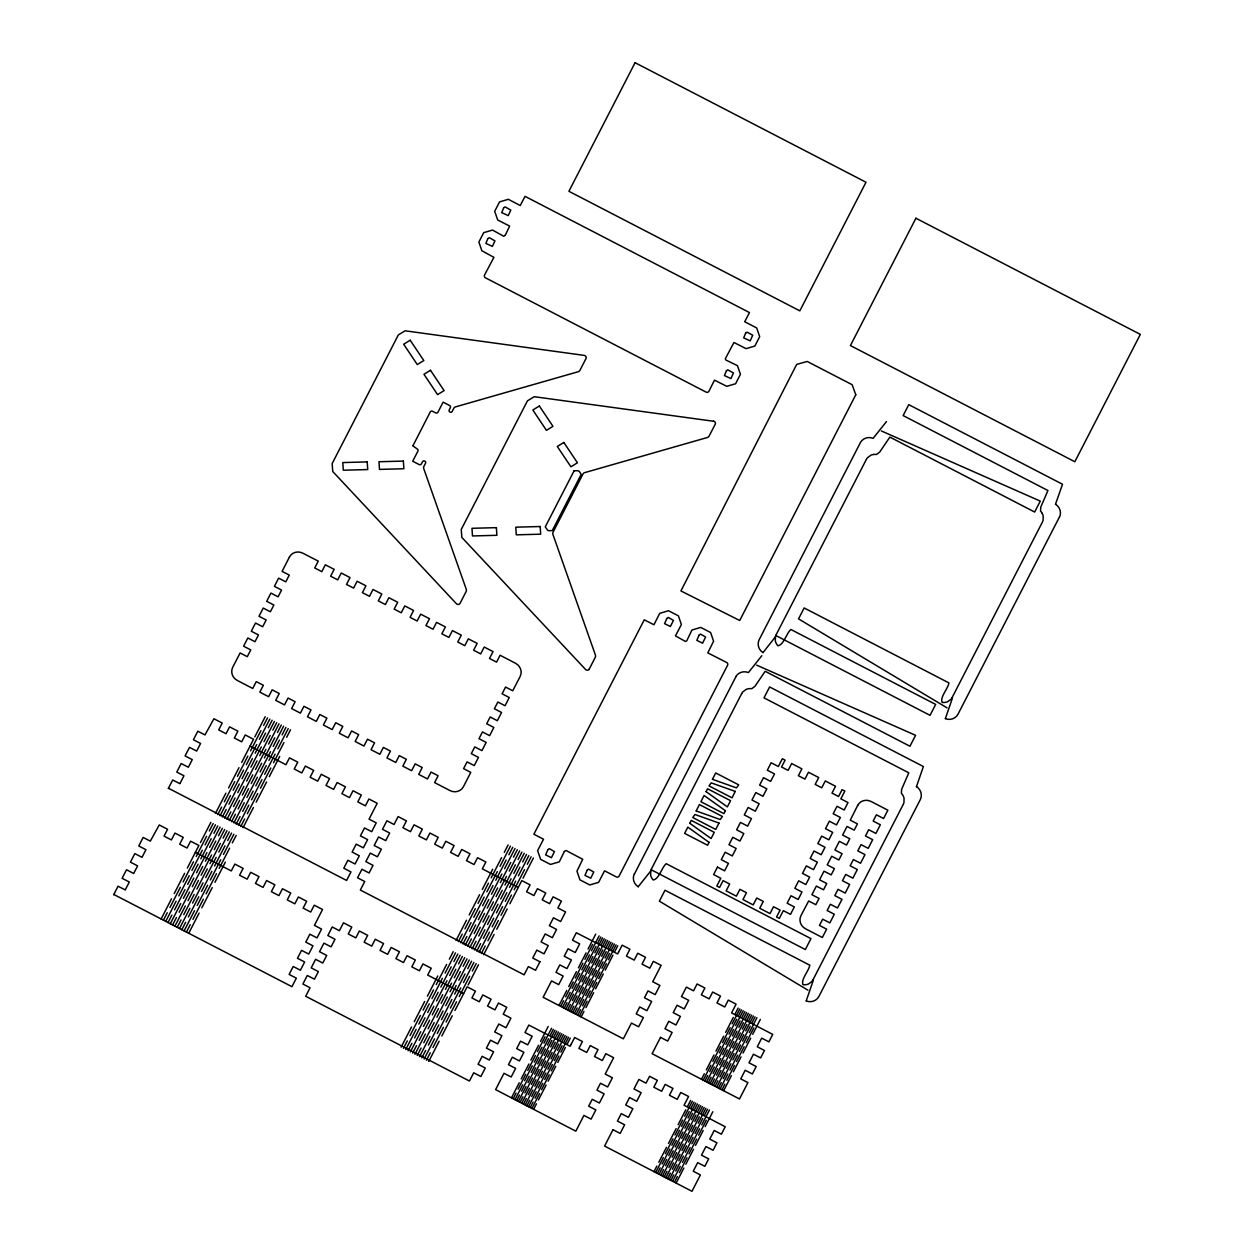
<?xml version="1.0" encoding="UTF-8"?>
<svg xmlns="http://www.w3.org/2000/svg" width="1254" height="1254" viewBox="0 0 1254 1254"><rect width="100%" height="100%" fill="white"/><g stroke="black" fill="none" stroke-linecap="round" stroke-linejoin="round"><path stroke-width="1.5" d="M813.141 980.769L806.244 1000.833M952.288 698.478L945.391 718.558M651.265 869.32L650.967 870.072A8.825 8.433 28.8 0 0 650.685 870.981L650.654 875.182A7.869 7.508 28.8 0 0 650.936 876.217L651.563 877.643A9.53 9.091 28.8 0 0 653.287 880.01C659.04 879.117 661.751 867.47 666.172 863.677L810.962 938.619L805.334 949.544L651.578 869.947L638.239 886.688M1042.576 521.68L1042.842 521.021A8.825 8.433 28.8 0 0 1043.124 520.112L1043.171 515.974A7.869 7.508 28.8 0 0 1042.873 514.877L1042.262 513.466M775.975 635.12L775.709 635.794A8.825 8.433 28.8 0 0 775.395 636.781L775.348 640.982A7.869 7.508 28.8 0 0 775.646 642.017L776.257 643.443A9.53 9.091 28.8 0 0 777.982 645.794C783.75 644.917 786.462 633.254 790.866 629.477L935.672 704.419L930.045 715.344L776.289 635.747L763.059 652.55M903.397 804.065L903.695 803.312A8.825 8.433 28.8 0 0 903.977 802.403L904.04 798.312A7.869 7.508 28.8 0 0 903.726 797.168L903.115 795.741A9.53 9.091 28.8 0 0 901.391 793.374L901.626 789.346L908.789 772.809L763.999 697.867L769.611 686.941L923.383 766.539L916.439 786.697M634.414 874.038L735.91 676.705M1059.411 517.071L957.899 714.388A10.424 9.938 28.8 0 1 945.344 718.667M113.659 894.76L118.048 886.202L125.228 889.917M168.302 788.531L172.707 779.988L179.886 783.703M125.384 889.635L129.303 882.017L122.124 878.302L126.513 869.759L133.692 873.474L137.611 865.856L130.432 862.141L134.836 853.598L142.015 857.313L145.934 849.695L138.755 845.98L143.144 837.437L150.323 841.136L159.258 824.96L167.566 829.27L164.039 836.12L171.39 839.929L174.933 833.079L183.225 837.374L179.698 844.224L187.065 848.033L190.592 841.183L198.884 845.478L187.348 868.05M180.027 783.405L183.946 775.787L176.783 772.072L181.172 763.529L188.351 767.244L192.27 759.626L185.09 755.911L189.495 747.368L196.659 751.083L200.577 743.465L193.414 739.75L197.803 731.207L204.982 734.922L213.917 718.746L222.224 723.041L218.698 729.906L226.049 733.715L229.576 726.85L237.884 731.145L234.357 738.01L241.708 741.819L245.235 734.954L253.543 739.264L241.693 762.416M161.108 919.025L171.516 898.804M174.228 893.538L184.636 873.317M200.452 842.563L210.86 822.342M215.469 813.391L225.877 793.171M228.589 787.904L238.981 767.683M254.813 736.913L265.221 716.708M163.412 920.217L167.252 912.74M169.964 907.473L180.372 887.252M183.084 881.985L193.492 861.764M196.204 856.498L206.596 836.277M209.308 831.01L213.164 823.533M217.773 814.583L221.613 807.106M224.325 801.839L234.733 781.618M237.445 776.351L247.837 756.131M250.549 750.848L260.957 730.643M263.669 725.361L267.51 717.899M165.716 921.408L176.109 901.187M178.82 895.92L189.229 875.7M191.94 870.433L202.349 850.212M205.06 844.945L215.453 824.724M220.061 815.758L230.47 795.553M233.181 790.271L243.589 770.066M246.301 764.783L256.694 744.578M259.421 739.296L269.814 719.091M168.005 922.599L171.861 915.122M174.572 909.855L184.965 889.635M187.677 884.368L198.085 864.147M200.797 858.88L211.205 838.66M213.917 833.393L217.757 825.916M222.366 816.95L226.206 809.488M228.933 804.206L239.326 784.001M242.038 778.718L252.446 758.513M255.158 753.231L265.55 733.026M268.278 727.743L272.118 720.282M170.309 923.79L180.717 903.57M183.429 898.303L193.821 878.082M196.533 872.815L206.941 852.595M209.653 847.328L220.061 827.107M224.67 818.141L235.062 797.936M237.79 792.653L248.182 772.448M250.894 767.166L261.302 746.961M264.014 741.678L274.407 721.473M172.613 924.982L176.453 917.505M179.165 912.238L189.573 892.017M192.285 886.75L202.678 866.53M205.39 861.263L215.798 841.042M218.51 835.775L222.35 828.298M226.974 819.332L230.814 811.871M233.526 806.588L243.919 786.383M246.646 781.101L257.039 760.896M259.75 755.613L270.159 735.408M272.87 730.126L276.711 722.665M174.902 926.173L185.31 905.952M188.022 900.685L198.43 880.465M201.142 875.198L211.534 854.977M214.262 849.695L224.654 829.49M229.263 820.524L239.671 800.318M242.383 795.036L252.775 774.831M255.502 769.548L265.895 749.328M268.607 744.061L279.015 723.84M177.206 927.364L181.046 919.887M183.758 914.621L194.166 894.4M196.878 889.133L207.286 868.912M209.998 863.63L220.39 843.425M223.118 838.142L226.958 830.681M231.567 821.715L235.407 814.254M238.119 808.971L248.527 788.75M251.239 783.484L261.647 763.263M264.359 757.996L274.751 737.775M277.463 732.508L281.319 725.031M179.51 928.54L189.903 908.335M192.63 903.052L203.023 882.847M205.734 877.565L216.143 857.36M218.854 852.077L229.247 831.872M233.871 822.906L244.264 802.685M246.975 797.419L257.383 777.198M260.095 771.931L270.503 751.71M273.215 746.443L283.608 726.223M181.814 929.731L185.655 922.27M188.366 916.987L198.759 896.782M201.486 891.5L211.879 871.295M214.591 866.012L224.999 845.807M227.711 840.525L231.551 833.064M236.16 824.097L240.016 816.62M242.727 811.354L253.12 791.133M255.832 785.866L266.24 765.645M268.952 760.379L279.36 740.158M282.072 734.891L285.912 727.414M184.103 930.923L194.511 910.717M197.223 905.435L207.615 885.23M210.343 879.947L220.735 859.742M223.447 854.46L233.855 834.255M238.464 825.289L248.872 805.068M251.584 799.801L261.976 779.58M264.688 774.314L275.096 754.093M277.808 748.826L288.216 728.605M186.407 932.114L190.247 924.653M192.959 919.37L203.367 899.165M206.079 893.883L216.472 873.677M219.199 868.395L229.592 848.19M232.303 842.907L236.16 835.446M240.768 826.48L244.608 819.003M247.32 813.736L257.728 793.516M260.44 788.249L270.833 768.028M273.544 762.761L283.953 742.54M286.664 737.274L290.505 729.797M188.711 933.305L199.104 913.1M201.816 907.818L212.224 887.613M214.936 882.33L225.344 862.125M243.057 827.671L253.465 807.451M256.177 802.184L266.585 781.963M269.296 776.696L279.689 756.476M589.27 669.009L595.195 657.488A3.496 3.339 28.8 0 0 595.352 654.886L552.889 534.345A2.79 2.665 28.8 0 1 553.014 532.276L583.016 473.965A2.79 2.665 28.8 0 1 584.63 472.648L707.193 437.552A3.496 3.339 28.8 0 0 709.2 435.906L715.141 424.385A2.194 2.1 28.8 0 0 713.542 421.156M401.139 1047.168L411.547 1026.948M414.259 1021.681L424.667 1001.46M427.379 996.193L437.771 975.973M456.08 940.422L466.472 920.201M469.184 914.934L479.592 894.713M482.304 889.447L492.697 869.226M403.443 1048.36L407.284 1040.883M409.995 1035.616L420.403 1015.395M423.115 1010.128L433.523 989.908M436.235 984.641L446.628 964.42M449.34 959.153L453.196 951.676M458.368 941.613L462.209 934.136M464.936 928.869L475.329 908.648M478.04 903.382L488.449 883.161M491.16 877.894L501.553 857.673M504.28 852.391L508.121 844.93M405.747 1049.551L416.14 1029.33M418.852 1024.063L429.26 1003.843M431.972 998.576L442.38 978.355M445.092 973.088L455.484 952.868M460.673 942.804L471.065 922.583M473.793 917.301L484.185 897.096M486.897 891.813L497.305 871.608M500.017 866.326L510.425 846.121M408.036 1050.742L411.892 1043.265M414.604 1037.998L424.996 1017.778M427.708 1012.511L438.116 992.29M440.828 987.023L451.236 966.803M453.948 961.536L457.788 954.059M462.977 943.98L466.817 936.519M469.529 931.236L479.937 911.031M482.649 905.749L493.041 885.543M495.753 880.261L506.161 860.056M508.873 854.773L512.714 847.312M410.34 1051.934L420.748 1031.713M423.46 1026.446L433.853 1006.225M436.564 1000.958L446.973 980.738M449.684 975.471L460.093 955.25M465.265 945.171L475.674 924.966M478.385 919.684L488.794 899.479M491.505 894.196L501.898 873.991M504.61 868.708L515.018 848.503M412.644 1053.125L416.485 1045.648M419.197 1040.381L429.605 1020.16M432.316 1014.894L442.709 994.673M445.421 989.406L455.829 969.185M458.541 963.903L462.381 956.441M467.57 946.362L471.41 938.901M474.122 933.619L484.53 913.414M487.242 908.131L497.65 887.926M500.362 882.644L510.754 862.438M513.466 857.156L517.322 849.695M414.933 1054.316L425.341 1034.095M428.053 1028.829L438.461 1008.608M441.173 1003.341L451.565 983.12M454.277 977.838L464.685 957.633M469.874 947.554L480.266 927.349M482.978 922.066L493.386 901.861M496.098 896.579L506.506 876.374M509.218 871.091L519.611 850.886M417.237 1055.507L421.078 1048.031M423.789 1042.764L434.197 1022.543M436.909 1017.276L447.317 997.055M450.029 991.773L460.422 971.568M463.134 966.285L466.99 958.824M472.162 948.745L476.018 941.284M478.73 936.001L489.123 915.796M491.834 910.514L502.243 890.309M504.954 885.026L515.363 864.805M518.074 859.539L521.915 852.062M419.541 1056.683L429.934 1036.478M432.646 1031.196L443.054 1010.99M445.766 1005.708L456.174 985.503M458.886 980.22L469.278 960.015M474.467 949.936L484.875 929.716M487.587 924.449L497.979 904.228M500.691 898.961L511.099 878.74M513.811 873.474L524.219 853.253M421.83 1057.874L425.686 1050.413M428.398 1045.131L438.79 1024.926M441.502 1019.643L451.91 999.438M454.622 994.156L465.03 973.95M467.742 968.668L471.582 961.207M476.771 951.128L480.611 943.651M483.323 938.384L493.731 918.163M496.443 912.896L506.835 892.676M509.547 887.409L519.955 867.188M522.667 861.921L526.508 854.444M424.134 1059.066L434.542 1038.861M437.254 1033.578L447.647 1013.373M450.374 1008.091L460.767 987.886M463.478 982.603L473.887 962.398M479.059 952.319L489.468 932.098M492.179 926.831L502.588 906.611M505.299 901.344L515.692 881.123M518.404 875.856L528.812 855.636M426.438 1060.257L430.279 1052.796M432.991 1047.513L443.399 1027.308M446.111 1022.026L456.503 1001.821M459.23 996.538L469.623 976.333M472.335 971.051L476.175 963.589M481.364 953.51L485.204 946.033M487.916 940.766L498.324 920.546M501.036 915.279L511.444 895.058M514.156 889.791L524.548 869.571M527.276 864.304L531.116 856.827M428.743 1061.448L439.135 1041.243M441.847 1035.961L452.255 1015.756M454.967 1010.473L467.146 986.82L475.438 991.115L471.912 997.965L479.279 1001.774L482.806 994.924L491.098 999.219L487.571 1006.069L494.938 1009.878L498.465 1003.028L506.773 1007.323L503.23 1014.188L510.927 1018.138L505.989 1027.731L498.794 1024.016L494.719 1031.948L501.913 1035.663L497.681 1043.892L490.502 1040.177L486.427 1048.109L493.59 1051.824L489.358 1060.053L482.163 1056.338L478.087 1064.27L485.282 1067.985L480.893 1076.512L473.698 1072.781L469.451 1081.042L305.678 996.256L310.067 987.744L302.888 984.029L307.293 975.471L314.456 979.186L318.375 971.584L311.211 967.869L315.6 959.31L322.78 963.025L326.698 955.423L319.519 951.708L323.924 943.149L331.087 946.864L335.006 939.262L327.843 935.547L332.232 926.988L339.411 930.703L343.471 922.803L351.778 927.098L348.251 933.948L355.838 937.882L359.365 931.017L367.673 935.327L364.146 942.177L371.733 946.112L375.26 939.246L383.552 943.541L380.025 950.407L387.611 954.325L391.138 947.475L399.446 951.77L395.919 958.636L403.506 962.555L407.033 955.705L415.34 960L411.814 966.85L419.4 970.784L422.927 963.918L431.219 968.229L427.677 975.063L463.619 993.67M468.087 984.986L478.479 964.765M483.668 954.702L494.06 934.481M496.772 929.214L507.18 908.993M509.892 903.726L521.789 880.59L530.097 884.885L526.57 891.751L533.922 895.56L537.449 888.694L545.756 893.005L542.23 899.855L549.597 903.664L553.124 896.814L561.416 901.109L557.889 907.959L565.585 911.924L560.648 921.518L553.453 917.787L549.377 925.718L556.572 929.449L552.34 937.678L545.161 933.964L541.07 941.895L548.249 945.61L544.017 953.839L536.822 950.109L532.746 958.04L539.941 961.771M523.012 878.239L533.405 858.018M539.941 961.74L535.552 970.298L528.357 966.568L524.109 974.813L360.337 890.042L364.726 881.515L357.547 877.8L361.936 869.257L369.115 872.972L373.034 865.354L365.854 861.639L370.259 853.096L377.438 856.811L381.357 849.193L374.178 845.478L378.567 836.935L385.746 840.65L389.665 833.032L382.486 829.317L386.89 820.774L394.07 824.489L398.129 816.573L406.437 820.884L402.91 827.734L410.497 831.668L414.024 824.803L422.332 829.098L418.805 835.963L426.376 839.882L429.918 833.032L438.21 837.327L434.683 844.177L442.27 848.112L445.797 841.262L454.105 845.557L450.578 852.406L458.165 856.341L461.691 849.475L469.999 853.77L466.457 860.636L474.043 864.555L477.57 857.705L485.878 862L482.335 868.85L518.263 887.456M511.554 1097.689L519.219 1082.813M521.209 1078.926L528.874 1064.035M530.881 1060.147L538.53 1045.272M540.537 1041.384L548.186 1026.493M559.08 1005.347L566.73 990.456M568.736 986.584L576.385 971.693M578.392 967.806L586.041 952.93M588.048 949.043L595.713 934.152M513.247 1098.567L516.084 1093.065M518.074 1089.177L525.739 1074.302M527.73 1070.414L535.395 1055.523M537.402 1051.651L545.051 1036.76M560.773 1006.225L563.595 1000.723M565.601 996.836L573.25 981.96M575.257 978.073L582.906 963.182M584.913 959.294L592.578 944.419M524.595 1080.682L532.26 1065.79M543.923 1043.14L551.572 1028.249M572.122 988.324L579.771 973.449M591.433 950.798L599.098 935.907M514.986 1099.68L522.652 1084.788M534.314 1062.138L541.963 1047.247M562.513 1007.323L570.162 992.447M581.825 969.797L589.49 954.905M516.679 1100.557L519.517 1095.055M521.507 1091.168L529.172 1076.277M531.179 1072.389L538.828 1057.514M540.835 1053.626L548.484 1038.735M550.49 1034.863L553.312 1029.362M564.206 1008.2L567.027 1002.698M569.034 998.827L576.683 983.935M578.69 980.048L586.339 965.172M588.345 961.285L596.011 946.394M598.001 942.506L600.838 937.02M518.372 1101.42L526.037 1086.544M528.028 1082.657L535.693 1067.765M537.7 1063.894L545.349 1049.002M547.355 1045.115L555.005 1030.239M565.899 1009.078L573.548 994.203M575.555 990.315L583.204 975.424M585.21 971.536L592.876 956.661M594.866 952.774L602.531 937.882M520.065 1102.297L522.902 1096.795M524.893 1092.924L532.558 1078.032M534.565 1074.145L542.214 1059.269M544.22 1055.382L551.87 1040.491M553.876 1036.619L556.698 1031.117M567.592 1009.956L570.413 1004.454M572.42 1000.567L580.069 985.691M582.075 981.804L589.741 966.912M591.731 963.041L599.396 948.149M601.387 944.262L604.224 938.76M521.758 1103.175L529.423 1088.3M531.43 1084.412L539.079 1069.521M541.085 1065.649L548.735 1050.758M550.741 1046.871L558.391 1031.995M569.285 1010.834L576.934 995.942M578.94 992.071L586.59 977.179M588.596 973.292L596.261 958.417M598.252 954.529L605.917 939.638M523.451 1104.053L526.288 1098.551M528.279 1094.664L535.944 1079.788M537.95 1075.901L545.6 1061.025M547.606 1057.138L555.256 1042.246M557.262 1038.359L560.083 1032.857M570.978 1011.712L573.799 1006.21M575.805 1002.322L583.455 987.447M585.461 983.559L593.126 968.668M595.117 964.796L602.782 949.905M604.773 946.018L607.61 940.516M525.144 1104.931L532.809 1090.039M534.815 1086.168L542.465 1071.277M544.471 1067.389L552.121 1052.514M554.127 1048.626L561.776 1033.735M572.67 1012.589L580.32 997.698M582.326 993.811L589.991 978.935M591.982 975.048L599.647 960.156M601.638 956.285L609.303 941.393M526.837 1105.809L529.674 1100.307M531.68 1096.419L539.33 1081.544M541.336 1077.656L548.986 1062.765M550.992 1058.893L558.641 1044.002M560.648 1040.115L563.469 1034.613M574.363 1013.467L577.185 1007.965M579.191 1004.078L586.841 989.187M588.847 985.315L596.512 970.424M598.503 966.536L606.168 951.661M608.159 947.773L610.996 942.271M528.53 1106.686L536.195 1091.795M538.201 1087.923L545.851 1073.032M547.857 1069.145L555.506 1054.269M557.513 1050.382L565.162 1035.49M576.056 1014.345L583.706 999.454M585.712 995.566L593.377 980.691M595.368 976.803L603.033 961.912M605.024 958.04L612.689 943.149M651.422 869.006L741.694 693.572M530.238 1107.564L533.06 1102.062M535.066 1098.175L542.716 1083.299M544.722 1079.412L552.371 1064.521M554.378 1060.633L562.027 1045.758M564.034 1041.87L566.855 1036.368M577.749 1015.223L580.571 1009.721M582.577 1005.833L590.242 990.942M592.233 987.07L599.898 972.179M601.889 968.292L609.554 953.416M611.544 949.529L614.382 944.027M531.931 1108.442L539.581 1093.551M541.587 1089.663L549.236 1074.788M551.243 1070.9L558.892 1056.009M560.899 1052.137L568.548 1037.246M579.442 1016.101L587.091 1001.209M589.098 997.322L596.763 982.446M598.754 978.559L606.419 963.668M608.409 959.78L616.075 944.905M776.116 634.806L866.389 459.356M533.624 1109.32L536.446 1103.818M538.452 1099.93L546.101 1085.039M548.108 1081.167L555.757 1066.276M557.764 1062.389L565.413 1047.513M567.419 1043.626L570.241 1038.124M581.135 1016.963L583.956 1011.461M585.963 1007.589L593.628 992.698M595.619 988.81L603.284 973.935M605.274 970.047L612.94 955.156M614.93 951.284L617.767 945.782M653.977 1171.628L656.814 1166.126M658.805 1162.239L666.47 1147.347M668.46 1143.476L676.125 1128.584M678.116 1124.697L685.781 1109.821M687.788 1105.934L690.609 1100.432M701.488 1079.271L704.325 1073.769M706.331 1069.897L713.981 1055.006M715.987 1051.118L723.636 1036.243M725.643 1032.355L733.292 1017.464M735.299 1013.593L738.12 1008.091M655.67 1172.49L663.335 1157.614M665.325 1153.727L672.99 1138.836M674.981 1134.964L682.646 1120.073M684.637 1116.185L692.302 1101.31M703.196 1080.149L710.846 1065.273M712.852 1061.386L720.501 1046.494M722.508 1042.623L730.157 1027.731M732.164 1023.844L739.813 1008.968M657.362 1173.368L660.2 1167.866M662.19 1163.994L669.855 1149.103M671.846 1145.216L679.511 1130.34M681.502 1126.453L689.167 1111.561M691.173 1107.69L693.995 1102.188M704.889 1081.026L707.711 1075.524M709.717 1071.637L717.366 1056.761M719.373 1052.874L727.022 1037.983M729.029 1034.111L736.678 1019.22M738.684 1015.332L741.506 1009.831M659.055 1174.246L666.72 1159.37M668.711 1155.483L676.376 1140.591M678.367 1136.72L686.032 1121.828M688.038 1117.941L695.688 1103.065M706.582 1081.904L714.231 1067.013M716.238 1063.141L723.887 1048.25M725.894 1044.363L733.543 1029.487M735.549 1025.6L743.199 1010.708M660.748 1175.123L663.585 1169.621M665.576 1165.75L673.241 1150.859M675.232 1146.971L682.897 1132.096M684.888 1128.208L692.553 1113.317M694.559 1109.429L697.381 1103.928M708.275 1082.782L711.096 1077.28M713.103 1073.393L720.752 1058.517M722.759 1054.63L730.408 1039.738M732.414 1035.867L740.064 1020.975M742.07 1017.088L744.892 1011.586M662.441 1176.001L670.106 1161.11M672.097 1157.238L679.762 1142.347M681.753 1138.46L689.418 1123.584M691.424 1119.697L699.074 1104.805M709.968 1083.66L717.617 1068.769M719.624 1064.897L727.273 1050.006M729.279 1046.118L736.929 1031.243M738.935 1027.355L746.6 1012.464M664.134 1176.879L666.971 1171.377M668.962 1167.49L676.627 1152.614M678.618 1148.727L686.283 1133.835M688.289 1129.964L695.939 1115.072M697.945 1111.185L700.767 1105.683M711.661 1084.538L714.482 1079.036M716.489 1075.148L724.138 1060.257M726.144 1056.385L733.794 1041.494M735.8 1037.607L743.45 1022.731M745.456 1018.844L748.293 1013.342M665.827 1177.757L673.492 1162.866M675.483 1158.994L683.148 1144.103M685.139 1140.215L692.804 1125.34M694.81 1121.452L702.459 1106.561M713.354 1085.415L721.003 1070.524M723.009 1066.637L730.659 1051.761M732.665 1047.874L740.315 1032.982M742.321 1029.111L749.986 1014.22M667.52 1178.635L670.357 1173.133M672.348 1169.245L680.013 1154.37M682.004 1150.482L689.669 1135.591M691.675 1131.704L699.324 1116.828M701.331 1112.941L704.152 1107.439M715.046 1086.293L717.868 1080.791M719.874 1076.904L727.524 1062.013M729.53 1058.141L737.18 1043.25M739.186 1039.362L746.851 1024.487M748.842 1020.599L751.679 1015.097M669.213 1179.512L676.878 1164.621M678.869 1160.734L686.534 1145.858M688.54 1141.971L696.189 1127.08M698.196 1123.208L705.845 1108.317M716.739 1087.171L724.389 1072.28M726.395 1068.392L734.045 1053.517M736.051 1049.629L743.7 1034.738M745.707 1030.851L753.372 1015.975M670.906 1180.39L673.743 1174.888M675.734 1171.001L683.399 1156.11M685.389 1152.238L693.054 1137.347M695.061 1133.459L702.71 1118.584M704.717 1114.696L707.538 1109.194M718.432 1088.033L721.254 1082.547M723.26 1078.659L730.91 1063.768M732.916 1059.881L740.565 1045.005M742.572 1041.118L750.237 1026.227M752.228 1022.355L755.065 1016.853M672.599 1181.268L680.264 1166.377M691.926 1143.726L699.575 1128.835M720.125 1088.911L727.775 1074.035M739.437 1051.385L747.102 1036.494M682.474 1162.395L690.139 1147.52M701.785 1124.869L709.451 1109.978M729.985 1070.054L737.65 1055.163M749.312 1032.512L756.961 1017.637M674.511 1182.052L677.348 1176.55M679.339 1172.662L687.004 1157.771M688.995 1153.899L696.66 1139.008M698.65 1135.121L706.316 1120.245M722.022 1089.695L724.859 1084.193M726.85 1080.321L734.515 1065.43M736.506 1061.542L744.171 1046.667M746.177 1042.779L753.826 1027.888M676.204 1182.914L683.869 1168.038M685.86 1164.151L693.525 1149.26M695.515 1145.388L703.18 1130.497M705.171 1126.609L712.836 1111.734M723.715 1090.572L731.38 1075.697M733.371 1071.809L741.036 1056.918M743.042 1053.046L750.691 1038.155M752.698 1034.268L760.347 1019.392M952.131 697.537L1042.403 522.087M812.984 979.813L903.256 804.378M866.577 459.058L867 458.384A8.825 8.433 28.8 0 1 867.58 457.632L870.966 455.155A7.869 7.508 28.8 0 1 871.969 454.794L873.489 454.481M741.866 693.258L742.305 692.584A8.825 8.433 28.8 0 1 742.87 691.832L746.271 689.355A7.869 7.508 28.8 0 1 747.274 689.01L748.779 688.681A9.53 9.091 28.8 0 1 751.71 688.728L755.002 686.267L765.159 671.282L909.949 746.24L915.577 735.314L756.632 665.137M951.896 697.914L951.567 698.447A8.825 8.433 28.8 0 1 950.94 699.277L947.601 701.723A7.869 7.508 28.8 0 1 946.551 702.099L945.108 702.412A9.53 9.091 28.8 0 1 942.099 702.381C939.795 697.146 948.071 688.603 948.933 682.913L804.143 607.955L798.532 618.88L947.115 707.899M812.811 980.126L812.373 980.8A8.825 8.433 28.8 0 1 811.793 981.553L808.516 983.982A7.869 7.508 28.8 0 1 807.404 984.374L805.961 984.688A9.53 9.091 28.8 0 1 802.968 984.656C800.695 979.405 808.893 970.925 809.802 965.204L664.996 890.246L659.385 901.171L807.968 990.19M886.515 421.516L873.129 438.336A10.424 9.938 28.8 0 0 860.479 442.427L759.109 639.822A10.424 9.938 28.8 0 0 762.871 652.582M761.805 655.717L748.419 672.552A10.424 9.938 28.8 0 0 735.784 676.643M713.526 421.25L534.267 396.703L527.448 400.825L461.253 529.454L461.848 537.433L585.728 669.636A2.367 2.257 28.8 0 0 589.302 669.025M881.343 430.937L1040.271 501.114L1034.66 512.04L889.87 437.082L879.712 452.067L876.421 454.512A9.53 9.091 28.8 0 0 873.489 454.465M250.016 746.114L285.943 764.721L289.47 757.855L297.762 762.15L294.235 769L301.822 772.934L305.349 766.069L313.657 770.379L310.13 777.229L317.717 781.164L321.243 774.298L329.536 778.593L326.009 785.459L333.595 789.377L337.122 782.527L345.43 786.822L341.903 793.688L349.49 797.607L353.017 790.757L361.324 795.052L357.798 801.902L365.369 805.836L368.911 798.97L377.203 803.281L369.052 819.144L376.231 822.859L371.701 831.684L364.506 827.953L360.431 835.885L367.61 839.616L363.378 847.845L356.214 844.13L352.123 852.062L359.302 855.777L355.07 864.006L347.875 860.275L343.8 868.207L350.979 871.938L346.606 880.449L168.459 788.249M195.358 852.328L231.3 870.934L234.827 864.084L243.104 868.364L239.577 875.229L247.163 879.148L250.69 872.298L258.998 876.593L255.471 883.443L263.058 887.377L266.585 880.527L274.892 884.822L271.35 891.672L278.937 895.607L282.463 888.741L290.771 893.036L287.244 899.902L294.831 903.82L298.358 896.971L306.666 901.265L303.139 908.131L310.726 912.05L314.252 905.2L322.544 909.495L314.409 925.374L321.573 929.089L317.043 937.898L309.848 934.183L305.772 942.115L312.967 945.829L308.735 954.059L301.556 950.344L297.464 958.275L304.644 961.99L300.411 970.22L293.217 966.505L289.141 974.436L296.336 978.151L291.947 986.679L113.8 894.463M1055.46 504.343L1062.514 484.248L908.758 404.65L903.146 415.576L1047.936 490.518L1040.773 507.071L1040.538 511.083A9.53 9.091 28.8 0 1 1042.278 513.45M1055.649 504.312A10.424 9.938 28.8 0 1 1059.536 517.134M638.176 886.782A10.424 9.938 28.8 0 1 634.273 873.975M916.502 786.603A10.424 9.938 28.8 0 1 920.405 799.425L818.768 996.679A10.424 9.938 28.8 0 1 806.197 1000.958M487.806 238.715L485.878 243.401L492.383 246.395L494.954 240.878L489.311 237.696L487.806 238.589M503.638 207.913L501.71 212.616L508.231 215.61L510.786 210.092L505.143 206.894L503.653 207.803M505.299 235.188L503.794 236.269L492.524 230.078L483.715 232.648L478.871 242.053L481.865 250.769L493.904 257.321L484.514 275.065A2.1 2.006 28.8 0 0 485.455 277.808L706.127 392.126A2.1 2.006 28.8 0 0 708.902 391.311L714.466 380.15L726.771 386.326L735.596 383.74L740.44 374.335L737.43 365.635L725.847 360.008L725.298 358.801L733.951 342.483L746.036 348.643L754.845 346.057L759.689 336.652L756.695 327.952L744.719 321.745L749.453 312.56L525.05 196.361L520.222 205.531L508.372 199.308L499.547 201.894L494.703 211.299L497.713 219.999L509.641 226.096L505.299 235.188M547.904 849.679L545.615 854.883L551.431 857.705L554.456 851.638L549.409 848.66L547.904 849.632M564.363 851.45L559.284 861.859L550.475 864.445L540.631 859.351L537.621 850.651L543.515 839.208L533.89 834.224L644.258 619.821L653.961 624.743L659.729 613.331L668.539 610.745L678.383 615.839L681.392 624.539L675.467 635.872L685.452 641.468L686.722 640.888L691.942 630.01L700.751 627.423L710.595 632.518L713.589 641.217L707.805 652.879L726.646 662.473A2.1 2.006 28.8 0 1 727.602 665.2L619.1 876.091A2.1 2.006 28.8 0 1 616.31 876.907L604.553 870.809L598.597 882.361L589.788 884.948L579.944 879.853L576.95 871.154L582.718 859.272L566.071 850.51L564.363 851.45M587.233 870.182L584.944 875.386L590.759 878.208L593.753 872.032L588.628 869.132L587.248 870.072M666.877 618.473L664.573 623.661L670.404 626.498L673.429 620.432L668.382 617.454L666.877 618.473M699.089 635.151L696.801 640.355L702.616 643.177L705.61 636.985L700.594 634.132L699.089 635.151M726.364 370.886L724.436 375.573L730.957 378.567L733.465 372.94L727.759 369.836L726.364 370.823M745.613 333.172L743.685 337.875L750.206 340.869L752.713 335.241L747.118 332.153L745.613 333.125M855.777 394.775L739.719 620.511L680.922 590.947L796.682 364.397L807.231 361.465L852.171 384.727L855.777 394.822M412.942 445.813L417.096 448.916A1.74 1.662 28.8 0 1 417.88 451.189L412.707 461.237L419.118 464.56A1.74 1.662 28.8 0 0 421.422 463.886L422.535 461.738A1.677 1.599 28.8 0 1 424.761 461.08A1.677 1.599 28.8 0 1 425.514 463.275L423.852 466.519A2.79 2.665 28.8 0 0 423.727 468.588L466.206 589.129A3.496 3.339 28.8 0 1 466.033 591.716L460.108 603.237A2.273 2.163 28.8 0 1 456.55 603.848L332.765 471.535L332.138 463.619L398.364 334.881L405.167 330.805L584.395 355.415A2.273 2.163 28.8 0 1 585.963 358.613L580.038 370.149A3.496 3.339 28.8 0 1 578.031 371.78L455.468 406.892A2.79 2.665 28.8 0 0 453.87 408.193L452.192 411.437A1.677 1.599 28.8 0 1 449.967 412.08A1.677 1.599 28.8 0 1 449.214 409.886L450.311 407.738A1.74 1.662 28.8 0 0 449.528 405.45L443.117 402.142L437.959 412.19A1.74 1.662 28.8 0 1 435.64 412.864L431.862 410.967L430.514 411.484L412.958 445.719M696.189 810.962L720.219 819.52L722.429 816.495L699.418 804.582L696.189 810.93M712.46 779.33L736.49 787.888L738.7 784.863L715.689 772.95L712.476 779.251M718.981 823.032L715.752 829.443L692.757 817.545L694.951 814.504L718.981 823.032M735.252 791.399L732.038 797.826L709.027 785.913L711.222 782.872L735.252 791.399M689.825 823.298L711.081 838.534L714.278 832.311L691.283 820.398L689.841 823.235M706.112 791.666L727.351 806.902L730.565 800.679L707.554 788.766L706.112 791.603M709.074 842.296L707.617 845.259L684.606 833.361L687.819 827.138L709.059 842.359M725.345 810.664L723.887 813.627L700.892 801.729L704.09 795.506L725.345 810.664M857.673 805.397L850.259 820.163L857.438 823.878L854.209 830.148L847.046 826.433L842.594 835.07L849.773 838.785L846.544 845.055L839.365 841.34L834.913 849.977L842.092 853.692L838.863 859.962L831.7 856.247L827.248 864.899L834.427 868.614L831.198 874.884L824.019 871.169L819.583 879.806L826.747 883.521L823.533 889.791L816.354 886.076L811.902 894.713L819.081 898.428L815.852 904.698L808.673 900.983L800.977 915.592A10.095 9.64 28.8 0 0 805.538 928.806L822.342 937.506L826.637 929.151L819.458 925.436L822.687 919.182L829.866 922.897L834.302 914.244L827.138 910.529L830.352 904.259L837.531 907.974L841.983 899.337L834.803 895.622L838.033 889.352L845.212 893.067L849.648 884.431L842.469 880.716L845.698 874.446L852.877 878.161L857.328 869.524L850.149 865.809L853.378 859.539L860.542 863.254L864.994 854.617L857.814 850.902L861.043 844.632L868.223 848.347L872.659 839.694L865.495 835.979L868.708 829.709L875.888 833.424L880.339 824.787L873.16 821.072L876.389 814.802L883.568 818.517L887.863 810.178L871.06 801.478A10.095 9.64 28.8 0 0 857.673 805.397M289.408 557.089L282.103 571.369L289.266 575.084L285.802 581.856L278.623 578.141L274.407 586.339L281.57 590.054L278.09 596.81L270.927 593.095L266.694 601.309L273.874 605.024L270.394 611.78L263.215 608.065L258.998 616.263L266.177 619.978L262.697 626.734L255.518 623.034L251.302 631.232L258.481 634.947L255.001 641.703L247.822 637.988L243.605 646.202L250.769 649.917L247.304 656.673L240.125 652.958L232.727 667.253A10.095 9.64 28.8 0 0 237.288 680.452L252.744 688.462L256.271 681.612L263.356 685.264L259.829 692.13L268.638 696.691L272.165 689.825L279.234 693.493L275.708 700.343L284.533 704.905L288.059 698.055L295.129 701.723L291.602 708.573L300.411 713.134L303.938 706.284L311.008 709.936L307.481 716.802L316.306 721.363L319.833 714.498L326.902 718.166L323.375 725.016L332.185 729.577L335.727 722.727L342.797 726.395L339.27 733.245L348.079 737.807L351.606 730.957L358.675 734.609L355.148 741.475L363.973 746.036L367.5 739.186L374.57 742.838L371.043 749.704L379.852 754.265L383.379 747.4L390.464 751.068L386.937 757.918L395.747 762.479L399.274 755.629L406.343 759.297L402.816 766.147L411.641 770.708L415.168 763.858L422.237 767.511L418.711 774.376L427.52 778.938L431.047 772.072L438.132 775.74L434.589 782.59L450.061 790.6A10.095 9.64 28.8 0 0 463.447 786.681L470.767 772.354L463.588 768.639L467.068 761.883L474.247 765.583L478.464 757.385L471.285 753.67L474.764 746.914L481.944 750.629L486.16 742.415L478.997 738.7L482.461 731.944L489.64 735.659L493.857 727.461L486.693 723.746L490.173 716.99L497.336 720.705L501.569 712.491L494.389 708.776L497.869 702.021L505.048 705.736L509.265 697.522L502.086 693.807L505.566 687.051L512.745 690.766L520.128 676.517A10.095 9.64 28.8 0 0 515.566 663.303L500.111 655.262L496.584 662.128L489.515 658.46L493.041 651.61L484.232 647.033L480.705 653.898L473.62 650.23L477.147 643.38L468.338 638.819L464.811 645.669L457.741 642.017L461.268 635.151L452.443 630.59L448.916 637.44L441.847 633.787L445.374 626.922L436.564 622.36L433.038 629.226L425.952 625.558L429.495 618.708L420.67 614.146L417.143 620.996L410.074 617.329L413.601 610.479L404.776 605.917L401.249 612.767L394.179 609.115L397.706 602.249L388.897 597.688L385.37 604.553L378.3 600.885L381.827 594.035L373.002 589.458L369.475 596.324L362.406 592.656L365.933 585.806L357.124 581.245L353.597 588.095L346.512 584.442L350.038 577.577L341.229 573.015L337.702 579.865L330.633 576.213L334.16 569.347L325.335 564.786L321.808 571.652L314.738 567.984L318.265 561.134L302.778 553.155A10.095 9.64 28.8 0 0 289.408 557.089M571.103 1044.378L570.131 1046.275L528.812 1025.082L524.987 1032.528L532.166 1036.243L527.73 1044.864L520.551 1041.149L516.711 1048.595L523.89 1052.31L519.454 1060.931L512.29 1057.216L508.45 1064.662L515.629 1068.377L511.193 1076.998L504.014 1073.283L495.596 1089.632L575.837 1131.171L583.925 1115.417L591.104 1119.132L595.854 1109.9L588.675 1106.185L592.217 1099.303L599.396 1103.018L604.13 1093.849L596.951 1090.134L600.494 1083.252L607.657 1086.967L612.391 1077.782L605.212 1074.067L613.629 1057.702L605.839 1053.674L602.312 1060.523L594.49 1056.479L598.033 1049.629L590.242 1045.601L586.7 1052.451L578.893 1048.407L582.42 1041.557L574.63 1037.513L571.103 1044.378M618.614 952.037L617.642 953.933L576.323 932.741L572.498 940.186L579.677 943.901L575.241 952.523L568.062 948.808L564.237 956.253L571.416 959.968L566.98 968.59L559.801 964.875L555.961 972.32L563.14 976.035L558.704 984.641L551.541 980.926L543.123 997.291L623.348 1038.814L631.452 1023.076L638.631 1026.791L643.38 1017.558L636.201 1013.843L639.744 1006.962L646.907 1010.677L651.641 1001.491L644.462 997.776L648.004 990.895L655.184 994.61L659.902 985.44L652.723 981.725L661.14 965.361L653.35 961.332L649.823 968.182L642.017 964.138L645.544 957.288L637.753 953.244L634.226 960.109L626.404 956.065L629.931 949.2L622.141 945.171L618.614 952.037M635.073 62.7L568.908 191.298L799.833 310.851L865.997 182.238L635.073 62.7M574.144 470.736L545.255 526.884L547.59 530.128A4.107 3.919 28.8 0 0 548.954 530.74L552.293 530.536L581.182 474.388L579.348 471.504A4.154 3.966 28.8 0 0 578.078 470.752L574.144 470.736M915.922 218.227L850.416 345.555L1074.835 461.738L1140.341 334.395L915.922 218.227M717.445 867.125L713.62 874.571L720.799 878.286L716.802 886.045L719.561 887.471L723.103 880.621L729.656 884.023L726.129 890.873L736.38 896.171L739.907 889.321L746.475 892.723L742.948 899.573L753.184 904.886L756.726 898.021L763.278 901.422L759.752 908.272L770.003 913.586L773.53 906.72L780.098 910.122L776.571 916.972L779.33 918.414L783.327 910.655L790.506 914.37L794.331 906.924L787.151 903.209L790.992 895.748L798.171 899.463L801.996 892.017L794.832 888.302L798.673 880.825L805.836 884.54L809.676 877.11L802.497 873.395L806.338 865.918L813.517 869.633L817.342 862.188L810.162 858.473L814.018 851.011L821.182 854.726L825.022 847.281L817.843 843.566L821.683 836.104L828.863 839.819L832.687 832.374L825.508 828.659L829.349 821.198L836.528 824.913L840.368 817.467L833.189 813.752L837.029 806.291L844.208 810.006L848.033 802.56L840.854 798.845L844.851 791.086L842.077 789.644L838.55 796.509L831.998 793.108L835.525 786.258L825.273 780.944L821.746 787.794L815.178 784.408L818.705 777.543L808.454 772.245L804.927 779.095L798.375 775.709L801.902 768.843L791.65 763.545L788.123 770.395L781.555 766.993L785.082 760.143L782.324 758.717L778.326 766.476L771.147 762.761L767.323 770.207L774.502 773.922L770.661 781.383L763.482 777.668L759.642 785.114L766.821 788.829L762.981 796.29L755.801 792.575L751.977 800.021L759.156 803.736L755.316 811.197L748.136 807.482L744.312 814.928L751.475 818.643L747.635 826.104L740.471 822.389L736.631 829.834L743.81 833.549L739.97 841.026L732.791 837.311L728.966 844.741L736.145 848.456L732.289 855.933L725.125 852.218L721.285 859.664L728.464 863.379L724.624 870.84L717.445 867.125M613.002 1129.697L604.585 1146.062L691.989 1191.3L700.406 1174.935L693.243 1171.236L697.679 1162.615L704.842 1166.33L708.682 1158.884L701.503 1155.169L705.939 1146.548L713.118 1150.263L716.943 1142.817L709.764 1139.102L714.2 1130.481L721.379 1134.196L725.204 1126.75L684.057 1105.244L688.571 1096.498L680.765 1092.469L677.238 1099.319L669.432 1095.275L672.959 1088.425L665.169 1084.381L661.642 1091.246L653.82 1087.202L657.362 1080.337L649.572 1076.308L646.029 1083.158L638.866 1079.443L633.975 1088.958L641.155 1092.673L636.718 1101.278L629.539 1097.563L625.715 1105.009L632.878 1108.724L628.442 1117.345L621.279 1113.63L617.438 1121.076L624.617 1124.791L620.181 1133.412L613.002 1129.697M660.529 1037.356L652.111 1053.705L739.515 1098.959L747.933 1082.594L740.753 1078.879L745.189 1070.258L752.369 1073.973L756.193 1066.527L749.014 1062.828L753.45 1054.206L760.629 1057.921L764.454 1050.476L757.291 1046.761L761.711 1038.14L768.89 1041.855L772.73 1034.409L731.568 1012.903L736.082 1004.156L728.292 1000.112L724.765 1006.978L716.943 1002.934L720.47 996.068L712.68 992.039L709.153 998.889L701.347 994.845L704.873 987.995L697.083 983.967L693.556 990.817L686.377 987.102L681.486 996.601L688.665 1000.316L684.229 1008.937L677.05 1005.222L673.226 1012.668L680.405 1016.383L675.969 1025.004L668.79 1021.289L664.965 1028.735L672.128 1032.45L667.692 1041.071L660.529 1037.356M410.199 340.226L403.678 344.239L417.284 364.569L423.821 360.572L410.199 340.226M430.483 370.275L423.962 374.272L437.568 394.618L444.088 390.605L430.483 370.275M539.361 405.998L532.84 410.011L546.446 430.341L552.967 426.344L539.361 405.998M563.83 442.458L557.293 446.471L570.915 466.801L577.436 462.789L563.83 442.458M367.203 461.911L342.797 462.569L343.314 470.219L367.735 469.56L367.203 461.911M403.365 461.096L378.959 461.738L379.476 469.404L403.882 468.745L403.365 461.096M496.38 527.652L471.974 528.295L472.492 535.96L496.897 535.301L496.38 527.652M540.176 526.523L515.77 527.182L516.287 534.831L540.709 534.188L540.176 526.523"/></g></svg>
